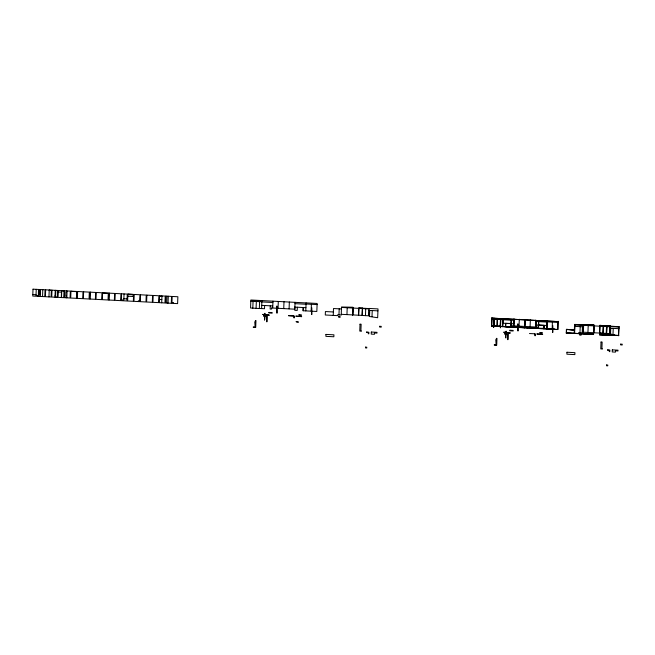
<?xml version="1.0" encoding="UTF-8"?>
<svg xmlns="http://www.w3.org/2000/svg" width="655" height="655" viewBox="0 0 655 655"><rect width="100%" height="100%" fill="white"/><g stroke="black" fill="none" stroke-linecap="round" stroke-linejoin="round"><path stroke-width="0.98" d="M510.736 326.992L513.348 327.132L502.884 326.468L505.504 326.722L505.627 323.349L511.154 323.464L511.039 326.632M36.238 289.33L36.009 295.421L38.383 295.544L38.498 289.453M38.072 296.322L38.105 295.528M39.775 294.259L39.922 290.329M40.307 296.437L40.569 289.559M42.542 296.559L42.804 289.674M48.953 296.895L49.215 290.009M54.987 297.206L55.249 290.329M55.822 290.353L55.569 297.026L57.435 297.124M61.275 297.534L61.48 292.171L58.262 291.999M61.505 297.55L61.758 290.877L64.01 291M66.507 290.918L66.458 292.269L65.909 292.236L65.754 296.207L66.302 296.232L66.253 297.583L64.386 297.485M66.818 297.828L67.088 290.943M77.38 298.377L77.642 291.5M90.03 299.04L90.3 292.163M109.008 300.039L109.27 293.153M124.049 293.931L123.811 300.015L121.339 299.884M127.897 294.128L127.635 301.013L133.333 301.308L133.595 294.431L127.897 294.128L133.219 294.455L133.137 296.486M138.287 301.57L138.32 300.776L139.687 300.85M161.703 302.798L161.965 295.913M166.976 296.175L166.738 302.487L167.312 303.093M168.032 303.126L168.294 296.248M173.469 303.412L173.501 302.618L171.946 302.536M252.814 308.21L253.067 300.899L259.642 301.243L259.323 308.546L250.554 307.997L250.857 299.99L306.09 302.938M256.072 308.374L256.351 301.128M261.599 308.57L261.902 300.563M264.628 305.517L264.505 308.726L259.364 308.456M270.278 305.811L270.155 309.021L271.473 309.094L271.522 307.825L272.693 307.891M272.955 301.144L272.685 308.022L294.783 309.185L295.045 302.299M278.039 308.308L278.301 301.423M283.738 308.603L284 301.726M289.084 308.882L289.346 302.004M294.906 307.097L294.783 310.314L297.223 310.437L297.345 307.228M303.003 307.523L302.88 310.732L316.832 311.469L317.143 303.462L306.09 302.88L305.787 310.888M303.339 310.757L303.462 307.547M311.133 311.166L311.395 304.288M333.231 315.407L333.493 308.53L341.452 308.947M338.962 314.916L339.192 308.824M341.361 314.318L341.337 315.039L337.587 314.842L337.562 315.636L325.281 314.99L325.412 311.551L333.362 311.968M346.945 314.613L347.207 307.727M352.578 314.908L352.84 308.03M352.644 314.908L352.939 307.236L341.525 306.998L341.247 314.31L362.109 315.407L362.403 307.784L358.85 307.596L358.563 315.219M352.93 314.924L353.192 308.046M358.629 315.227L358.891 308.341M365.49 315.636L365.703 308.382M369.183 310.396L368.978 315.767L369.551 315.792M369.756 310.429L369.526 316.512L377.665 317.732L378.009 308.906L369.109 308.44L368.749 315.808L362.174 315.464L362.452 308.21L369.027 308.554M371.999 316.643L372.228 310.56M491.7 318.125L558.265 321.613M493.6 325.871L491.537 326.075L491.864 317.822M491.995 325.699L493.649 325.781M493.542 327.394L493.895 318.24M493.731 327.402L494.083 318.256M500.33 326.305L493.805 326.19L494.091 318.78M499.454 326.092L497.194 326.288L497.342 319.181M500.322 326.534L500.608 319.124M500.305 327.746L500.657 318.6M500.494 327.754L500.846 318.608M502.753 318.592L502.598 326.452M500.551 326.231L502.77 326.665L503.081 318.723M507.993 326.853L505.75 326.73L505.857 323.357M508.239 326.861L510.482 326.976M505.734 326.616L511.154 326.902L511.358 320.099L510.908 326.632M511.358 320.099L511.154 323.562M512.472 326.927L512.521 325.658L513.692 325.723M513.831 327.041L513.446 327.222L514.085 319.19M513.954 318.977L513.643 327.033M513.823 327.238L514.126 319.304M513.929 327.164L516.566 326.984L513.938 327.05M516.795 327.312L519.055 327.115L516.811 327.001M519.038 326.141L519.3 319.263M519.292 327.443L521.544 327.246L519.309 327.132M521.781 327.574L524.401 327.705L521.798 327.254M524.491 327.803L525.187 319.681L524.868 327.819L524.499 327.598M524.843 319.746L524.688 327.606M525.138 327.435L527.594 327.877L524.983 327.623M527.848 327.893L530.1 327.697L527.865 327.574M529.461 333.542L535.168 333.796L535.086 335.876L534.783 333.821M530.083 326.722L530.345 319.837M530.337 328.016L532.589 327.827L530.353 327.705M532.826 328.147L535.446 328.286L532.842 327.836M535.692 320.18L535.643 321.474L547.04 322.072M535.929 328.196L535.536 328.376L536.027 320.451M535.888 320.328L535.741 328.188M535.782 328.147L535.905 324.937L546.909 325.51M535.913 328.401L536.216 320.459M536.183 328.122L546.491 328.867M538.238 328.139L538.574 321.499M538.631 325.06L538.5 321.58M538.639 328.458L536.183 328.008M538.893 328.466L541.128 328.581M541.382 328.597L543.666 328.343L538.222 328.319L538.344 325.134M543.625 328.712L543.773 325.347M543.871 328.728L544.002 325.355L538.713 325.06M544.346 328.597L544.469 325.379M546.581 328.957L547.097 320.713L546.958 328.974L546.597 328.761M547.097 320.713L546.786 328.769M547.228 328.589L549.684 329.031L547.072 328.785M549.938 329.047L552.198 328.851L549.954 328.736M552.181 329.162L552.394 322.121M554.67 329.293L552.427 329.178L554.687 328.982M554.916 329.309L557.536 329.44M491.537 326.075L557.823 329.547L557.937 321.597M557.823 329.547L558.142 321.294M566.272 332.912L593.586 334.255L566.264 333.027L566.411 329.383L574.361 329.801L566.6 329.399L566.469 332.724M578.562 333.469L578.594 332.674L582.336 332.871L582.361 332.151M579.962 332.748L580.199 326.665M582.524 324.831L582.246 332.151L610.845 333.649L610.812 334.361M593.569 334.459L593.938 325.068L583.482 324.52L583.13 333.6M587.944 332.445L588.206 325.568M593.577 332.74L593.839 325.863M593.929 332.756L594.191 325.879M599.489 334.762L618.672 335.458L599.489 334.762L599.857 325.379L610.313 325.928L609.969 335M606.71 326.206L606.432 333.354M609.977 333.6L610.182 328.229M610.763 328.261L610.525 334.345L614.562 334.558L614.529 335.352M612.998 334.476L613.236 328.392M618.656 335.769L619.008 326.747L599.857 325.379M491.848 318.133L558.125 321.605M492.028 318.142L491.741 325.772M494.206 319.018L493.944 325.969M497.21 319.173L497.071 326.133M496.94 326.28L495.467 325.879M500.469 319.345L500.207 326.296M502.418 326.329L503.032 318.723M538.5 328.073L538.762 321.597M566.264 333.027L593.577 334.345M566.411 329.383L574.353 330.005L566.591 329.506M574.239 333.133L574.574 324.413L593.938 325.068M574.746 324.741L574.427 333.141M574.934 324.749L574.615 333.149M583.261 325.183L582.942 333.583M583.482 324.52L583.449 325.191L574.558 324.733L583.458 324.995M583.654 324.847L583.318 333.608M593.733 325.371L593.405 334.132M600.029 325.707L599.693 334.459M603.206 325.871L602.919 333.305M603.452 326.034L610.026 326.493M603.394 325.879L603.099 333.518L609.74 333.739M603.632 326.264L603.361 333.19M606.514 326.411L606.243 333.346M606.694 326.419L606.497 333.354M606.948 326.436L606.686 333.362M609.83 326.583L609.568 333.518M610.018 326.591L603.443 326.133M610.108 326.231L609.78 334.992M609.83 333.665L599.734 333.338M610.313 325.928L610.288 326.599L619.008 326.747M610.476 326.608L610.157 335.008M618.803 327.05L618.484 335.45M49.207 290.222L51.36 290.337M70.961 291.36L76.66 291.663M102.589 293.022L108.288 293.317M127.889 294.455L133.202 294.734M159.509 296.248L161.949 296.371M250.816 301.112L253.051 301.235M259.626 301.578L261.861 301.693M306.049 304.01L317.094 304.583M253.076 301.325L259.593 301.668M39.308 290.296L40.536 290.361M261.853 301.922L272.898 302.504M294.996 303.658L306.041 304.239M127.815 296.207L133.514 296.51M341.509 307.432L369.011 308.923M39.234 292.261L40.463 292.327M159.386 299.458L161.826 299.581M369.035 310.388L377.935 310.855M261.722 305.361L272.767 305.942M294.865 307.097L305.91 307.678M39.161 294.234L40.389 294.291M123.861 298.729L127.086 298.901M32.807 294.545L36.033 294.709M55.045 295.692L55.618 295.724M492.02 318.625L502.688 319.181M492.011 318.715L502.68 319.272M491.815 318.952L502.86 319.525M547.048 321.842L558.093 322.424M502.852 319.755L513.905 320.336M583.474 324.634L593.938 325.183M599.857 325.429L610.313 326.043M583.466 324.724L593.929 325.273M599.841 325.576L610.304 326.125M610.288 326.485L619 326.853M582.508 325.265L610.01 326.763M574.5 326.362L582.451 326.779M610.042 328.221L618.934 328.687M502.721 323.193L513.766 323.775M513.692 325.863L535.782 327.017M491.733 325.969L502.401 326.526M599.743 333.256L609.83 333.78M599.497 334.656L618.672 335.573M264.825 318.649L264.907 313.278L264.489 320.148L264.792 319.37M33.012 289.166L32.75 296.044L38.449 296.338L38.711 289.461L33.012 289.166M39.341 289.494L39.079 296.371L44.777 296.674L45.039 289.788L39.341 289.494M45.662 289.821L45.4 296.707L51.098 297.002L51.368 290.124L45.662 289.821M51.991 290.157L51.729 297.034L57.427 297.337L57.689 290.452L51.991 290.157M58.32 290.484L58.049 297.37L63.748 297.665L64.018 290.787L58.32 290.484M64.64 290.82L64.378 297.697L70.077 298L70.339 291.115L64.64 290.82M70.969 291.148L70.707 298.033L76.406 298.328L76.668 291.45L70.969 291.148M77.29 291.483L77.028 298.361L82.727 298.664L82.989 291.778L77.29 291.483M83.619 291.811L83.357 298.696L89.055 298.991L89.317 292.114L83.619 291.811M89.948 292.146L89.678 299.024L95.376 299.319L95.646 292.441L89.948 292.146M96.269 292.474L96.007 299.351L101.705 299.654L101.967 292.777L96.269 292.474M102.598 292.81L102.327 299.687L108.034 299.982L108.296 293.104L102.598 292.81M108.918 293.137L108.656 300.015L114.355 300.317L114.617 293.432L108.918 293.137M115.247 293.473L114.985 300.35L120.684 300.645L120.946 293.767L115.247 293.473M121.568 293.8L121.306 300.678L127.005 300.981L127.275 294.095L121.568 293.8M134.226 294.463L133.956 301.341L139.654 301.644L139.924 294.758L134.226 294.463M140.547 294.791L140.285 301.677L145.983 301.971L146.245 295.094L140.547 294.791M146.876 295.127L146.614 302.004L152.312 302.307L152.574 295.421L146.876 295.127M153.196 295.454L152.934 302.34L158.633 302.635L158.903 295.757L153.196 295.454M159.525 295.79L159.263 302.667L164.962 302.97L165.224 296.085L159.525 295.79M165.854 296.117L165.584 303.003L171.282 303.298L171.553 296.42L165.854 296.117M172.175 296.453L171.913 303.331L177.611 303.625L177.873 296.748L172.175 296.453M253.272 327.107L255.704 327.443L255.966 320.565L255.393 320.532L255.344 321.883L254.787 321.859L255.139 327.205L253.272 327.107M262.811 314.392L268.501 314.899L262.811 314.392M263.678 314.842L263.621 316.357L266.847 316.529L266.863 321.908L267.125 315.235L269.377 315.145L263.678 314.842M268.943 312.41L268.918 312.992L272.144 313.156L272.169 312.582L268.943 312.41M276.901 306.147L276.983 313.049L276.901 306.147M288.462 315.661L293.784 315.988L294.087 318.043L294.169 315.964L288.462 315.661M295.954 316.128L301.644 316.635L295.954 316.128M296.183 321.736L298.32 322.063L296.183 321.736M298.983 314.801L298.967 315.26L301.406 315.382L301.423 314.924L298.983 314.801M311.649 307.613L311.739 314.506L311.649 307.613M325.969 334.41L325.895 336.351L333.845 336.768L333.927 334.82L325.969 334.41M338.741 316.496L338.709 317.29L340.084 317.364L340.117 316.57L338.741 316.496M360.021 324.184L359.759 331.07L361.478 331.16L360.905 330.562L361.151 324.25L360.021 324.184M365.555 347.134L365.523 347.936L366.759 348.002L366.784 347.199L365.555 347.134M366.44 332.142L368.298 332.453L368.249 333.755L368.822 333.788L368.88 332.273L366.44 332.142M371.303 332.036L371.229 334.115L374.455 334.279L374.504 332.994L376.977 333.125L377.01 332.331L371.303 332.036M379.687 326.288L379.663 327.074L381.218 327.156L381.251 326.362L379.687 326.288M494.271 344.939L496.703 345.283L496.973 338.398L496.392 338.373L496.343 339.716L495.794 339.691L496.138 345.038L494.271 344.939M503.81 332.224L509.508 332.732L503.81 332.224M504.677 332.683L504.62 334.189L507.846 334.361L507.871 339.74L508.124 333.076L510.376 332.977L504.677 332.683M505.521 337.186L505.865 338.005L506.127 331.119L505.521 337.186M509.942 330.243L509.917 330.824L513.143 330.996L513.168 330.415L509.942 330.243M517.9 323.979L517.99 330.881L517.9 323.979M536.953 333.96L542.643 334.468L536.953 333.96M539.982 332.634L539.966 333.092L542.414 333.223L542.43 332.765L539.982 332.634M552.648 325.445L552.738 332.347L552.648 325.445M566.968 352.243L566.894 354.191L574.853 354.609L574.926 352.66L566.968 352.243M579.74 334.328L579.716 335.123L581.083 335.196L581.116 334.402L579.74 334.328M601.028 342.025L600.758 348.902L602.485 348.992L601.912 348.394L602.15 342.082L601.028 342.025M606.563 364.966L606.53 365.777L607.758 365.834L607.791 365.031L606.563 364.966M607.439 349.983L609.297 350.286L609.248 351.588L609.821 351.62L609.879 350.106L607.439 349.983M612.31 349.868L612.228 351.948L615.454 352.12L615.504 350.834L617.976 350.965L618.009 350.171L612.31 349.868M620.694 344.121L620.662 344.915L622.217 344.997L622.25 344.202L620.694 344.121M492.02 318.51L502.68 319.386L492.02 318.51"/></g></svg>
